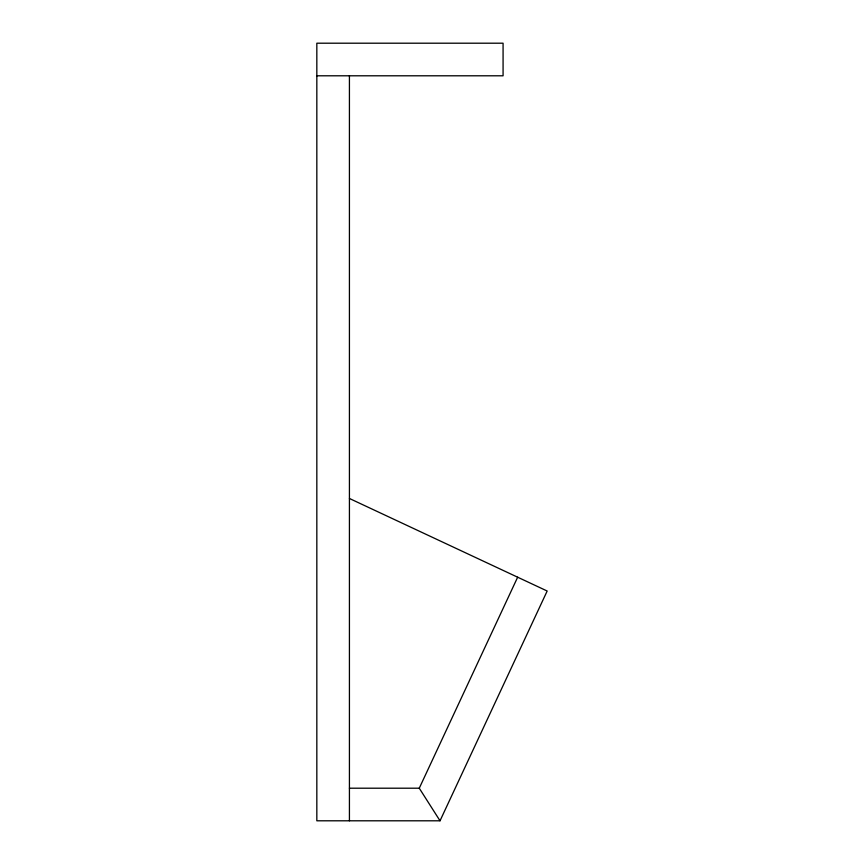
<?xml version="1.0" encoding="UTF-8"?>
<svg xmlns="http://www.w3.org/2000/svg" width="864" height="864" viewBox="0 0 864 864"><rect width="100%" height="100%" fill="white"/><g stroke="black" fill="none" stroke-linecap="round" stroke-linejoin="round"><path stroke-width="1.3" d="M316.829 75.794L503.075 75.794L503.075 43.2L316.829 43.2L316.829 820.8L440.024 820.8L419.267 788.206L517.655 577.206M440.024 820.8L547.171 591.019L349.423 498.474M349.423 788.206L419.267 788.206M349.423 75.794L349.423 820.8"/></g></svg>
